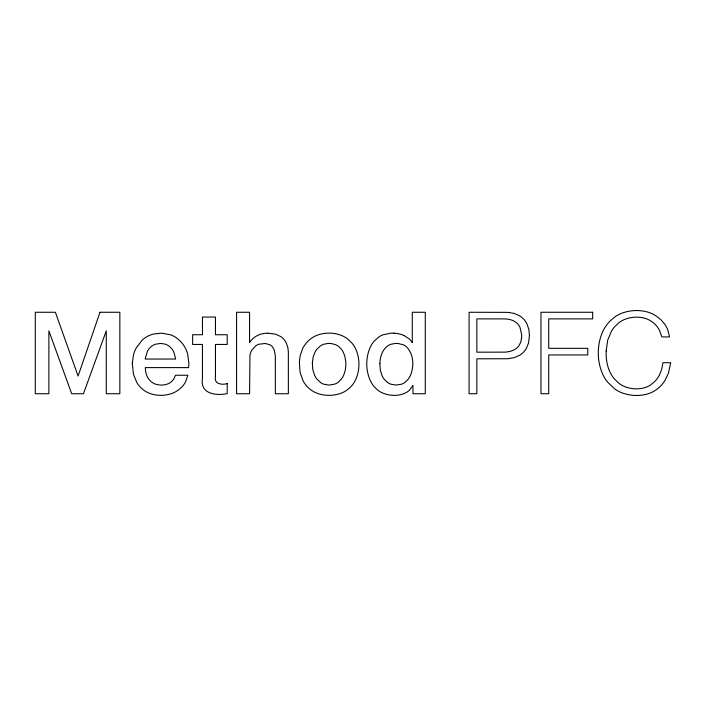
<?xml version="1.0" encoding="UTF-8"?>
<svg xmlns="http://www.w3.org/2000/svg" width="706" height="706" viewBox="0 0 706 706"><rect width="100%" height="100%" fill="white"/><g stroke="black" fill="none" stroke-linecap="round" stroke-linejoin="round"><path stroke-width="1.06" d="M412.736 385.75L409.665 389.941A16.362 16.362 0 0 1 406.709 392.298C399.199 396.587 389.527 396.137 381.796 392.624A23.324 23.324 0 0 1 377.251 389.677L374.286 386.773A27.225 27.225 0 0 1 371.762 383.358C365.178 371.815 365.108 356.53 371.462 344.872A26.872 26.872 0 0 1 373.827 341.536L378.637 337.115A21.63 21.63 0 0 1 383.137 334.75L390.992 333.179A32.141 32.141 0 0 1 394.001 333.188M267.6 333.144L275.622 334.176L280.97 336.691A15.391 15.391 0 0 1 283.124 338.509L283.759 339.198A17.315 17.315 0 0 1 286.318 343.028L287.854 347.555L288.348 351.676L288.366 393.736L275.358 393.736L275.314 355.55L274.237 349.938L272.481 346.867A8.79 8.79 0 0 0 269.913 344.766L265.235 343.469L258.714 344.281A12.364 12.364 0 0 0 255.634 345.949L252.174 349.673A15.32 15.32 0 0 0 249.959 354.897L249.571 393.736L236.572 393.736L236.572 312.264L249.571 312.264L249.571 342.507M404.123 335.597L409.242 338.959A15.859 15.859 0 0 1 412.048 342.384M412.966 385.75L412.966 393.736L425.286 393.736L425.286 312.264L412.278 312.264L412.278 342.392M249.615 342.375A20.977 20.977 0 0 1 267.6 333.25M394.001 333.214A27.243 27.243 0 0 1 404.132 335.562M132.296 363.246L133.452 374.268L136.787 382.467A26.731 26.731 0 0 0 141.209 388.009L142.25 388.953A24.966 24.966 0 0 0 148.066 392.695C155.435 395.96 164.074 396.154 171.673 393.542A27.199 27.199 0 0 0 178.609 389.853L181.919 386.932A22.654 22.654 0 0 0 185.643 381.637L187.849 375.248L175.529 375.248L173.764 378.937A13.458 13.458 0 0 1 170.455 382.502C166.139 385.458 160.341 385.679 155.47 384.135A13.935 13.935 0 0 1 152.046 382.334L150.246 380.799A16.044 16.044 0 0 1 147.007 376.166L145.718 372.168L145.286 367.605L188.643 367.605L188.864 363.828A30.279 30.279 0 0 0 188.873 363.158L187.646 354.033A29.652 29.652 0 0 0 185.175 347.802L184.231 346.178A28.222 28.222 0 0 0 175.423 337.177A24.366 24.366 0 0 0 170.473 334.785L161.85 333.179L154.155 333.912A26.996 26.996 0 0 0 146.601 336.85A24.542 24.542 0 0 0 142.241 340.071L136.337 347.749A31.143 31.143 0 0 0 133.566 354.536L132.296 363.246M379.89 363.652L380.305 370.059L381.981 375.486A19.477 19.477 0 0 0 384.32 379.36L387.391 382.361A13.573 13.573 0 0 0 391.045 384.258L396.19 385.061L401.476 384.223A13.52 13.52 0 0 0 405.191 382.228L408.289 379.069A21.048 21.048 0 0 0 410.627 375.045C414.104 366.07 413.822 354.244 406.727 347.07A13.326 13.326 0 0 0 403.276 344.802L398.219 343.504A20.465 20.465 0 0 0 395.378 343.443L391.089 344.237A13.564 13.564 0 0 0 387.409 346.169C382.043 350.202 380.013 357.201 379.89 363.652M312.343 363.052L312.776 369.512L314.514 375.115A20.403 20.403 0 0 0 316.95 379.131L320.824 382.74A13.899 13.899 0 0 0 323.86 384.223L329.102 385.061L334.397 384.223A13.882 13.882 0 0 0 338.156 382.255L341.307 379.131A20.448 20.448 0 0 0 343.716 375.115L345.234 370.509L345.852 365.293A35.9 35.9 0 0 0 345.799 361.896L344.731 355.736L342.86 351.385A18.444 18.444 0 0 0 341.307 349.117L338.827 346.628A14.129 14.129 0 0 0 335.165 344.51L330.876 343.504A19.689 19.689 0 0 0 328.061 343.443L323.754 344.237A13.891 13.891 0 0 0 320.039 346.169L316.888 349.232A19.53 19.53 0 0 0 314.894 352.347L313.199 356.83L312.343 363.052M606.154 351.014C605.889 359.283 607.213 367.879 611.581 375.036A32.035 32.035 0 0 0 614.397 378.954L618.897 383.279A25.848 25.848 0 0 0 624.13 386.358C630.82 389.147 638.586 389.703 645.513 387.444A22.963 22.963 0 0 0 650.879 384.752L654.665 381.584A27.437 27.437 0 0 0 659.175 375.53L661.646 369.547L662.943 362.699L670.7 362.699L668.45 373.121L664.973 380.472A32.776 32.776 0 0 1 658.883 387.673L656.448 389.606A29.626 29.626 0 0 1 651.126 392.651C641.648 396.631 630.573 396.26 621.095 392.492A33.156 33.156 0 0 1 614.547 388.803L607.592 382.131A38.936 38.936 0 0 1 603.321 375.566C596.588 361.569 596.596 344.272 603.348 330.276A38.212 38.212 0 0 1 610.258 320.833L614.617 317.135A33.42 33.42 0 0 1 621.165 313.482C629.867 309.996 639.839 309.555 648.779 312.414A32.291 32.291 0 0 1 656.536 316.235L661.063 319.889L664.699 324.116A27.199 27.199 0 0 1 667.876 330.108L669.562 336.912L661.804 336.912L659.669 330.726A23.722 23.722 0 0 0 655.486 324.742L654.736 324.001A25.292 25.292 0 0 0 652.273 321.936A23.713 23.713 0 0 0 645.681 318.53C638.683 316.332 630.882 316.817 624.13 319.641A25.848 25.848 0 0 0 618.897 322.721L614.397 327.046A32.035 32.035 0 0 0 611.581 330.964L607.707 340.115L606.154 351.014M299.353 362.46L300.112 372.477L303.148 380.966A27.375 27.375 0 0 0 306.439 385.75A27.799 27.799 0 0 0 308.46 387.859L309.537 388.821A25.884 25.884 0 0 0 314.267 392.006C322.951 396.313 333.611 396.437 342.498 392.66A26.431 26.431 0 0 0 347.405 389.756L348.535 388.865A28.09 28.09 0 0 0 351.659 385.811A27.013 27.013 0 0 0 354.994 381.046C360.069 371.188 360.21 358.86 355.647 348.799A27.508 27.508 0 0 0 351.614 342.728L347.334 338.756A26.643 26.643 0 0 0 342.419 335.835C334.026 332.191 324.028 332.217 315.635 335.853A26.113 26.113 0 0 0 310.728 338.792L308.522 340.671A28.514 28.514 0 0 0 305.566 343.928A27.878 27.878 0 0 0 302.503 348.879L300.121 356.009L299.353 362.46M529.447 335.544L528.538 343.081L526.402 348.34A19.318 19.318 0 0 1 523.781 351.87A20.28 20.28 0 0 1 519.484 355.356L514.25 357.642L508.091 358.719L476.85 358.816L476.85 393.736L469.093 393.736L469.093 312.264L508.117 312.37L514.321 313.464L519.554 315.794A19.962 19.962 0 0 1 523.058 318.538A20.448 20.448 0 0 1 524.558 320.18A20.024 20.024 0 0 1 526.95 323.877L528.82 329.278L529.447 335.544M145.374 358.171L145.286 359.045L175.644 359.045L173.879 352.144A16.282 16.282 0 0 0 170.446 347.334L168.778 345.958A13.432 13.432 0 0 0 165.028 344.096L160.694 343.416L155.452 344.237A13.485 13.485 0 0 0 151.666 346.24L150.554 347.175A15.567 15.567 0 0 0 147.404 351.297L145.374 358.171M521.61 337.609L520.728 342.172L518.866 345.843A12.099 12.099 0 0 1 516.668 348.146A16.653 16.653 0 0 1 513.977 349.92L510.085 351.429L505.611 352.135L476.85 352.197L476.85 318.883L503.431 318.883C508.549 318.865 514.189 319.959 517.727 323.966A14.429 14.429 0 0 1 519.925 327.213L521.672 334.6A26.599 26.599 0 0 1 521.61 337.609M99.996 312.264L78.084 376.051L55.377 312.264L35.3 312.264L35.3 393.736L48.882 393.736L48.882 330.867L71.694 393.736L83.449 393.736L106.271 330.867L106.271 393.736L119.844 393.736L119.844 312.264L99.996 312.264M227.208 383.579C221.993 385.255 213.724 384.038 215.462 376.616L215.462 344.44L227.208 344.44L227.208 334.741L215.462 334.741L215.462 317.056L202.454 317.056L202.454 334.741L192.641 334.741L192.641 344.44L202.454 344.44L202.454 378.442C199.939 394.054 215.939 395.898 227.208 393.621L227.208 383.579M592.661 312.264L540.972 312.264L540.972 393.736L548.73 393.736L548.73 354.941L587.754 354.941L587.754 348.323L548.73 348.323L548.73 318.883L592.661 318.883L592.661 312.264"/></g></svg>
